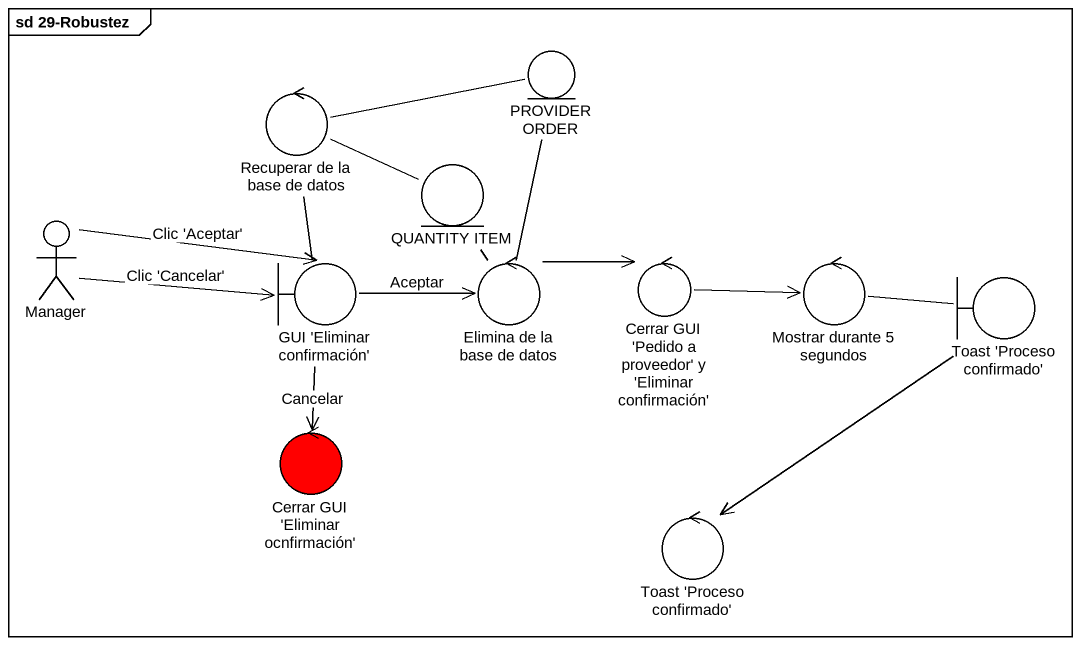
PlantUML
@startuml
mainframe sd 29-Robustez
entity "PROVIDER ORDER" as PROVIDER_ORDER
control "Recuperar de la base de datos" as Recuperar_de_la_base_de
entity "QUANTITY ITEM" as QUANTITY_ITEM
actor Manager
boundary "GUI 'Eliminar confirmación'" as GUI_Eliminar_confirmación
control "Elimina de la base de datos" as Elimina_de_la_base_de_datos
control "Cerrar GUI 'Pedido a proveedor' y 'Eliminar confirmación'" as Cerrar_GUI_Pedido_a
control "Mostrar durante 5 segundos" as Mostrar_durante_5_segundos
boundary "Toast 'Proceso confirmado'" as Toast_Proceso_confirmado
control "Cerrar GUI 'Eliminar ocnfirmación'" as Cerrar_GUI_Eliminar #FF0000
control "Toast 'Proceso confirmado'" as Toast_Proceso_confirmado_2
Recuperar_de_la_base_de -right- PROVIDER_ORDER
Recuperar_de_la_base_de -right- QUANTITY_ITEM
Manager -right-> GUI_Eliminar_confirmación : Clic 'Aceptar'
Manager -right-> GUI_Eliminar_confirmación : Clic 'Cancelar'
GUI_Eliminar_confirmación -up- Recuperar_de_la_base_de
GUI_Eliminar_confirmación -right-> Elimina_de_la_base_de_datos : Aceptar
GUI_Eliminar_confirmación --> Cerrar_GUI_Eliminar : Cancelar
Elimina_de_la_base_de_datos -up- PROVIDER_ORDER
Elimina_de_la_base_de_datos -up- QUANTITY_ITEM
Elimina_de_la_base_de_datos -right-> Cerrar_GUI_Pedido_a
Cerrar_GUI_Pedido_a -right-> Mostrar_durante_5_segundos
Mostrar_durante_5_segundos -right- Toast_Proceso_confirmado
Toast_Proceso_confirmado --> Toast_Proceso_confirmado_2
@enduml
